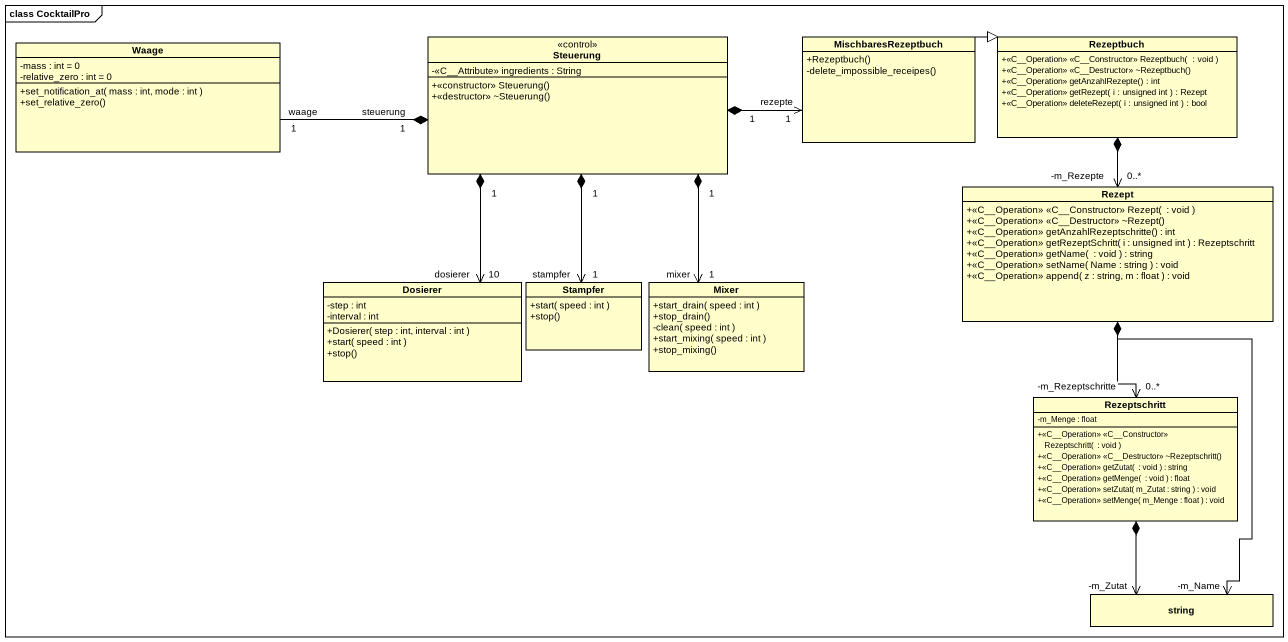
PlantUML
@startuml
mainframe class CocktailPro
hide circle
hide empty members
skinparam classAttributeIconSize 0
class Waage {
  -mass : int = 0
  -relative_zero : int = 0
  +set_notification_at( mass : int, mode : int )
  +set_relative_zero()
}
class Steuerung <<control>> {
  -<<C__Attribute>> ingredients : String
  +<<constructor>> Steuerung()
  +<<destructor>> ~Steuerung()
}
class MischbaresRezeptbuch {
  +Rezeptbuch()
  -delete_impossible_receipes()
}
class Rezeptbuch {
  +<<C~__Operation>> <<C~__Constructor>> Rezeptbuch(  : void )
  +<<C~__Operation>> <<C~__Destructor>> ~Rezeptbuch()
  +<<C__Operation>> getAnzahlRezepte() : int
  +<<C__Operation>> getRezept( i : unsigned int ) : Rezept
  +<<C__Operation>> deleteRezept( i : unsigned int ) : bool
}
class Rezept {
  +<<C~__Operation>> <<C~__Constructor>> Rezept(  : void )
  +<<C~__Operation>> <<C~__Destructor>> ~Rezept()
  +<<C__Operation>> getAnzahlRezeptschritte() : int
  +<<C__Operation>> getRezeptSchritt( i : unsigned int ) : Rezeptschritt
  +<<C__Operation>> getName(  : void ) : string
  +<<C__Operation>> setName( Name : string ) : void
  +<<C__Operation>> append( z : string, m : float ) : void
}
class Dosierer {
  -step : int
  -interval : int
  +Dosierer( step : int, interval : int )
  +start( speed : int )
  +stop()
}
class Stampfer {
  +start( speed : int )
  +stop()
}
class Mixer {
  +start_drain( speed : int )
  +stop_drain()
  -clean( speed : int )
  +start_mixing( speed : int )
  +stop_mixing()
}
class Rezeptschritt {
  -m_Menge : float
  +<<C~__Operation>> <<C~__Constructor>> Rezeptschritt(  : void )
  +<<C~__Operation>> <<C~__Destructor>> ~Rezeptschritt()
  +<<C__Operation>> getZutat(  : void ) : string
  +<<C__Operation>> getMenge(  : void ) : float
  +<<C__Operation>> setZutat( m_Zutat : string ) : void
  +<<C__Operation>> setMenge( m_Menge : float ) : void
}
class string
Steuerung "1\nsteuerung" *-left- "1\nwaage" Waage
Steuerung "1" *-right-> "1\nrezepte" MischbaresRezeptbuch
Steuerung "1" *--> "10\ndosierer" Dosierer
Steuerung "1" *--> "1\nstampfer" Stampfer
Steuerung "1" *--> "1\nmixer" Mixer
MischbaresRezeptbuch -right-|> Rezeptbuch
Rezept "-m_Rezepte\n0..*" <-up-* Rezeptbuch
Rezeptschritt "-m_Rezeptschritte\n0..*" <-up-* Rezept
string "-m_Name" <-up-* Rezept
string "-m_Zutat" <-up-* Rezeptschritt
@enduml
